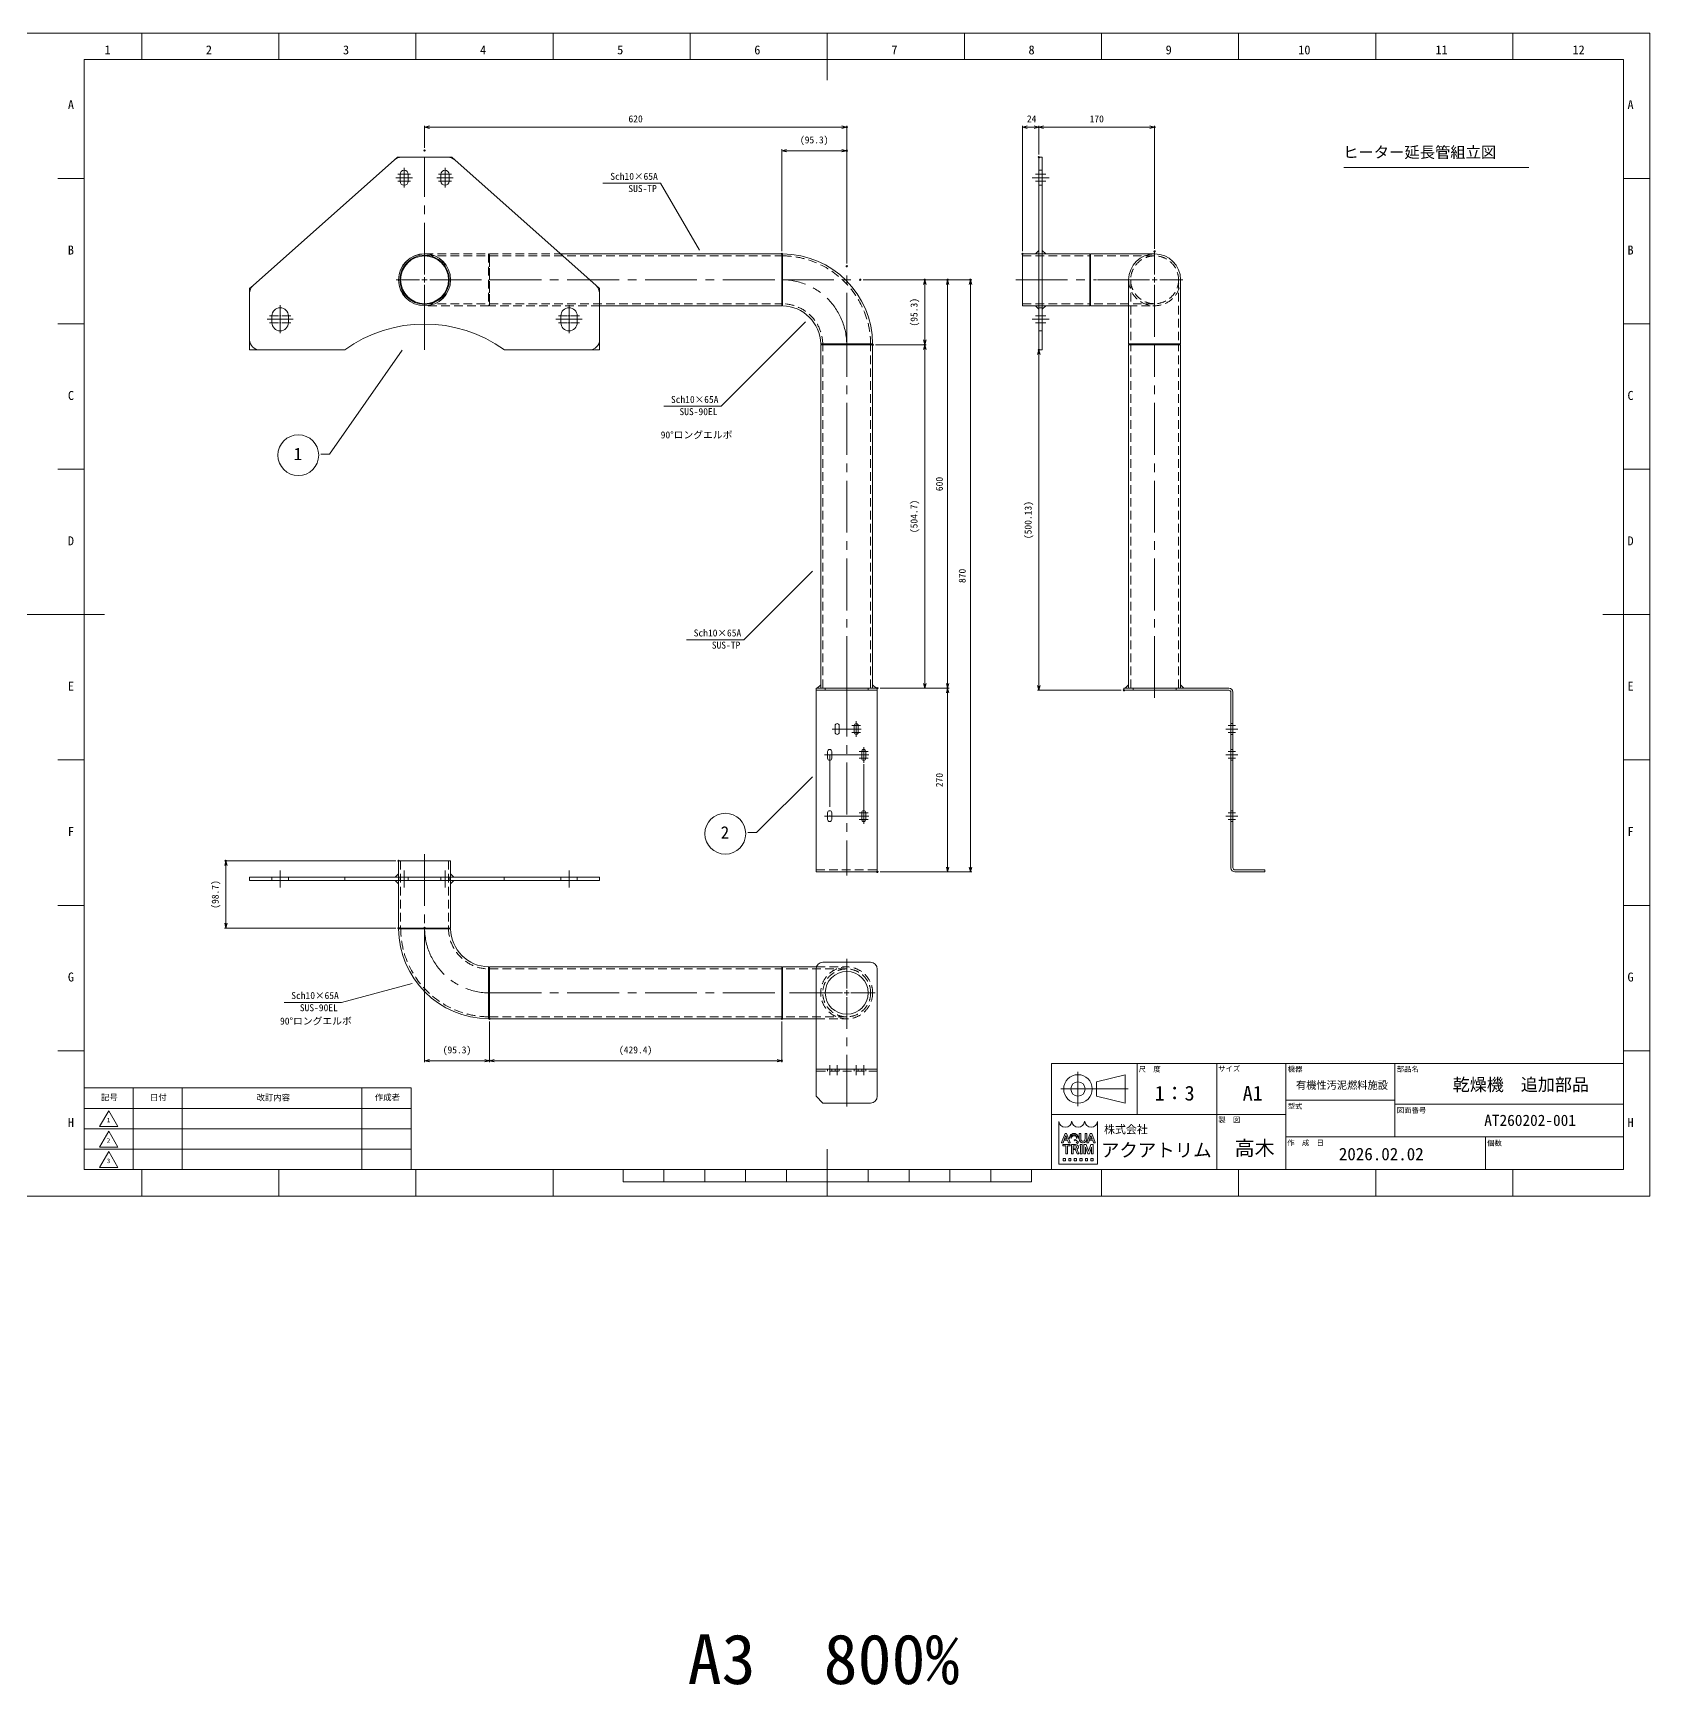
# Model space of a CAD drawing. Units: millimetres at full size. Extents: x -34906 to 7411, y -8440 to 3030.
# Drawn here: x -33486 to -31111, y -8229 to -5801 of the extents above; entities that cross this region are included whole.
import ezdxf
from ezdxf.enums import TextEntityAlignment as Align

# ---------------------------------------------------------------- set-up
doc = ezdxf.new("R2010")
doc.units = ezdxf.units.MM
doc.header["$LTSCALE"] = 4
doc.header["$PDMODE"] = 32
doc.header["$PDSIZE"] = 2
doc.linetypes.add('USER1', pattern=[28.575, 19.05, -3.175, 3.175, -3.175])
doc.linetypes.add('USER4', pattern=[4.7625, 3.175, -1.5875])
for name, color, linetype, lineweight in [('0-0_0', 7, 'Continuous', 9), ('0-1_Defpoints', 7, 'Continuous', 18), ('0-2_01_外形線', 7, 'Continuous', 18), ('0-3_04_中心線', 7, 'USER1', 9), ('0-4_06_文字', 7, 'Continuous', 9), ('0-5_07_寸法線', 7, 'Continuous', 9), ('0-7_99_図枠', 7, 'Continuous', 18), ('0-9_10_補助線', 8, 'Continuous', 18), ('0-A_03_かくれ線', 6, 'USER4', 18)]:
    doc.layers.add(name, color=color, linetype=linetype, lineweight=lineweight)
doc.layers.add('0-F_06_PHANTOM', color=4, linetype='Continuous')
doc.styles.add('ＭＳ ゴシック', font='')
doc.styles.get('ＭＳ ゴシック').set_extended_font_data('MS Gothic')

msp = doc.modelspace()

# ---------------------------------------------------------------- linework, layer by layer
at = {"layer": '0-0_0', "lineweight": 18}
for points in [[(-32008.186, -6125.856), (-32013.186, -6125.856), (-32008.186, -6120.856)], [(-32003.186, -6125.856), (-31998.186, -6125.856), (-32003.186, -6120.856)], [(-32008.186, -6202.156), (-32013.186, -6202.156), (-32008.186, -6207.156)], [(-32003.186, -6202.156), (-31998.186, -6202.156), (-32003.186, -6207.156)], [(-32328.637, -6764.006), (-32328.637, -6759.006), (-32333.637, -6764.006)], [(-32252.337, -6764.006), (-32252.337, -6759.006), (-32247.337, -6764.006)], [(-31876.338, -6764.006), (-31876.338, -6759.006), (-31881.338, -6764.006)], [(-31800.038, -6764.006), (-31800.038, -6759.006), (-31795.038, -6764.006)], [(-32948.636, -7041.695), (-32948.636, -7036.695), (-32953.636, -7041.695)], [(-32872.336, -7041.695), (-32872.336, -7036.695), (-32867.336, -7041.695)], [(-32948.636, -7046.695), (-32948.636, -7051.695), (-32953.636, -7046.695)], [(-32872.336, -7046.695), (-32872.336, -7051.695), (-32867.336, -7046.695)]]:
    msp.add_lwpolyline(points, close=True, dxfattribs=at)
msp.add_arc((-31838.188, -6164.006), 38.15, 0, 180, dxfattribs=at)
at = {"layer": '0-1_Defpoints'}
msp.add_lwpolyline([(-33527.302, -7510.374), (-31110.622, -7510.374), (-31110.622, -5801.436), (-33527.302, -5801.436)], close=True, dxfattribs=at)
at = {"layer": '0-2_01_外形線'}
for p, q in [((-32954.749, -5987.797), (-33162.454, -6172.531)), ((-32658.517, -6172.531), (-32866.223, -5987.797)), ((-32946.486, -6009.006), (-32946.486, -6019.006)), ((-32934.486, -6019.006), (-32934.486, -6009.006)), ((-32886.486, -6019.006), (-32886.486, -6009.006)), ((-32874.486, -6009.006), (-32874.486, -6019.006)), ((-32384.577, -6202.156), (-32384.577, -6125.856)), ((-31932.278, -6202.156), (-31932.278, -6125.856)), ((-33167.486, -6183.739), (-33167.486, -6252.006)), ((-32653.486, -6252.006), (-32653.486, -6183.739)), ((-33134.618, -6227.006), (-33134.618, -6217.006)), ((-33110.618, -6217.006), (-33110.618, -6227.006)), ((-32710.354, -6217.006), (-32710.354, -6227.006)), ((-32686.354, -6227.006), (-32686.354, -6217.006)), ((-32252.337, -6258.095), (-32328.637, -6258.095)), ((-31876.338, -6258.095), (-31800.038, -6258.095)), ((-33152.486, -6267.006), (-33027.772, -6267.006)), ((-32793.2, -6267.006), (-32668.486, -6267.006)), ((-31726.188, -7028.006), (-31726.188, -6770.006)), ((-31723.188, -6770.006), (-31723.188, -7028.006)), ((-32307.487, -6829.006), (-32307.487, -6819.006)), ((-32301.487, -6819.006), (-32301.487, -6829.006)), ((-32279.487, -6819.006), (-32279.487, -6829.006)), ((-32273.487, -6829.006), (-32273.487, -6819.006)), ((-32318.487, -6867.006), (-32318.487, -6857.006)), ((-32312.487, -6857.006), (-32312.487, -6867.006)), ((-32268.487, -6857.006), (-32268.487, -6867.006)), ((-32262.487, -6867.006), (-32262.487, -6857.006)), ((-32318.487, -6957.006), (-32318.487, -6947.006)), ((-32312.487, -6947.006), (-32312.487, -6957.006)), ((-32268.487, -6947.006), (-32268.487, -6957.006)), ((-32262.487, -6957.006), (-32262.487, -6947.006)), ((-31676.188, -7034.006), (-31720.188, -7034.006)), ((-33027.589, -7041.695), (-33027.589, -7046.695)), ((-32793.382, -7041.695), (-32793.382, -7046.695)), ((-32948.636, -7117.604), (-32872.336, -7117.604)), ((-32816.396, -7173.543), (-32816.396, -7249.843)), ((-32384.577, -7249.843), (-32384.577, -7173.543)), ((-32255.487, -7166.693), (-32325.487, -7166.693)), ((-32245.487, -7363.693), (-32245.487, -7176.693)), ((-32245.487, -7323.693), (-32335.487, -7323.693)), ((-32325.487, -7373.693), (-32255.487, -7373.693))]:
    msp.add_line(p, q, dxfattribs=at)
for points in [[(-32876.191, -5984.006), (-32910.486, -5984.006), (-32944.78, -5984.006)], [(-32653.354, -6202.156), (-32385.787, -6202.156), (-32385.787, -6125.856), (-32711.229, -6125.856)], [(-32384.577, -6202.156), (-32385.787, -6200.256), (-32385.787, -6127.756), (-32384.577, -6125.856)], [(-32008.186, -6202.156), (-32032.184, -6202.156), (-32032.184, -6125.856), (-32008.186, -6125.856)], [(-32003.186, -6202.156), (-31933.488, -6202.156), (-31933.488, -6125.856), (-32003.186, -6125.856)], [(-31876.338, -6202.156), (-31932.278, -6202.156), (-31933.488, -6200.256), (-31933.488, -6127.756), (-31932.278, -6125.856), (-31838.132, -6125.856)], [(-31800.038, -6164.006), (-31800.038, -6258.095), (-31801.938, -6259.306), (-31874.438, -6259.306), (-31876.338, -6258.095), (-31876.338, -6163.949)], [(-32252.337, -6258.095), (-32254.237, -6259.306), (-32326.737, -6259.306), (-32328.637, -6258.095)], [(-32335.487, -6767.006), (-32245.487, -6767.006), (-32335.487, -6767.006)], [(-31729.188, -6767.006), (-31883.188, -6767.006), (-31883.188, -6764.006), (-31729.188, -6764.006)], [(-32948.636, -7041.695), (-32948.636, -7017.697), (-32872.336, -7017.697), (-32872.336, -7041.695)], [(-31720.188, -7031.006), (-31676.188, -7031.006), (-31676.188, -7034.006)], [(-32948.636, -7046.695), (-32948.636, -7116.393), (-32872.336, -7116.393), (-32872.336, -7046.695)], [(-32948.636, -7117.604), (-32946.736, -7116.393), (-32874.236, -7116.393), (-32872.336, -7117.604)], [(-32816.396, -7173.543), (-32815.186, -7175.443), (-32815.186, -7247.943), (-32816.396, -7249.843)], [(-32335.487, -7249.843), (-32384.577, -7249.843), (-32385.787, -7247.943), (-32385.787, -7175.443), (-32384.577, -7173.543), (-32334.978, -7173.543)], [(-32335.487, -7176.693), (-32335.487, -7363.693), (-32325.487, -7373.693)]]:
    msp.add_lwpolyline(points, dxfattribs=at)
for points in [[(-32003.186, -6267.006), (-32003.186, -5984.006), (-32008.186, -5984.006), (-32008.186, -6267.006)], [(-32252.337, -6764.006), (-32252.337, -6259.306), (-32328.637, -6259.306), (-32328.637, -6764.006)], [(-31800.038, -6764.006), (-31800.038, -6259.306), (-31876.338, -6259.306), (-31876.338, -6764.006)], [(-32335.487, -6764.006), (-32335.487, -7034.006), (-32245.487, -7034.006), (-32245.487, -6764.006)], [(-33167.486, -7046.695), (-32653.486, -7046.695), (-32653.486, -7041.695), (-33167.486, -7041.695)], [(-32815.186, -7249.843), (-32385.787, -7249.843), (-32385.787, -7173.543), (-32815.186, -7173.543)]]:
    msp.add_lwpolyline(points, close=True, dxfattribs=at)
for centre, radius in [((-32910.486, -6164.006), 38.25), ((-32910.486, -6164.006), 38.15), ((-32910.486, -6164.006), 36.25), ((-32910.486, -6164.006), 35.15), ((-32290.487, -7211.693), 31.5)]:
    msp.add_circle(centre, radius, dxfattribs=at)
for centre, radius, start, end in [((-32944.78, -5999.006), 15, 90, 131.64992), ((-32876.191, -5999.006), 15, 48.35008, 90), ((-32940.486, -6009.006), 6, 0, 180), ((-32940.486, -6019.006), 6, 180, 0), ((-32880.486, -6009.006), 6, 0, 180), ((-32880.486, -6019.006), 6, 180, 0), ((-32385.774, -6259.308), 133.442, 0.52073, 89.48596), ((-33152.486, -6183.739), 15, 131.64992, 180), ((-32668.486, -6183.739), 15, 360, 48.35008), ((-33122.618, -6217.006), 12, 0, 180), ((-32698.354, -6217.006), 12, 0, 180), ((-32385.82, -6259.338), 57.196, 1.24514, 88.75486), ((-33122.618, -6227.006), 12, 180, 0), ((-32910.486, -6429.006), 200, 54.09593, 125.90407), ((-32698.354, -6227.006), 12, 180, 0), ((-33152.486, -6252.006), 15, 180, 270), ((-32668.486, -6252.006), 15, 270, 360), ((-31729.188, -6770.006), 6, 0, 90), ((-31729.188, -6770.006), 3, 360, 90), ((-32304.487, -6819.006), 3, 0, 180), ((-32276.487, -6819.006), 3, 0, 180), ((-32304.487, -6829.006), 3, 180, 0), ((-32276.487, -6829.006), 3, 180, 0), ((-32315.487, -6857.006), 3, 0, 180), ((-32315.487, -6867.006), 3, 180, 0), ((-32265.487, -6857.006), 3, 0, 180), ((-32265.487, -6867.006), 3, 180, 0), ((-32315.487, -6947.006), 3, 0, 180), ((-32315.487, -6957.006), 3, 180, 0), ((-32265.487, -6947.006), 3, 0, 180), ((-32265.487, -6957.006), 3, 180, 0), ((-31720.188, -7028.006), 6, 180, 270), ((-31720.188, -7028.006), 3, 180, 270), ((-32815.199, -7116.391), 133.442, 180.52073, 269.48596), ((-32815.153, -7116.361), 57.196, 181.24514, 268.75486), ((-32325.487, -7176.693), 10, 90, 180), ((-32255.487, -7176.693), 10, 0, 90), ((-32255.487, -7363.693), 10, 270, 360)]:
    msp.add_arc(centre, radius, start, end, dxfattribs=at)
at = {"layer": '0-3_04_中心線'}
for p, q in [((-32910.486, -6156.356), (-32910.486, -5984.006)), ((-32910.486, -6156.376), (-32910.486, -6122.356)), ((-31838.188, -6122.356), (-31838.188, -6156.376)), ((-31838.188, -6122.356), (-31838.188, -6156.376)), ((-32952.236, -6164.006), (-32918.136, -6164.006)), ((-32952.136, -6164.006), (-32918.116, -6164.006)), ((-32902.856, -6164.006), (-32815.186, -6164.006)), ((-32902.836, -6164.006), (-32868.736, -6164.006)), ((-31845.818, -6164.006), (-31933.488, -6164.006)), ((-31879.838, -6164.006), (-31845.818, -6164.006)), ((-31830.558, -6164.006), (-31796.538, -6164.006)), ((-31796.538, -6164.006), (-31830.558, -6164.006)), ((-32910.486, -6205.656), (-32910.486, -6171.636)), ((-32910.486, -6267.006), (-32910.486, -6171.656)), ((-31838.188, -6171.636), (-31838.188, -6259.306)), ((-31838.188, -6171.636), (-31838.188, -6205.656)), ((-32282.987, -6819.006), (-32277.087, -6819.006)), ((-32276.487, -6812.506), (-32276.487, -6818.406)), ((-32276.487, -6819.606), (-32276.487, -6825.506)), ((-32275.887, -6819.006), (-32269.987, -6819.006)), ((-32282.987, -6829.006), (-32277.087, -6829.006)), ((-32276.487, -6822.506), (-32276.487, -6828.406)), ((-32276.487, -6829.606), (-32276.487, -6835.506)), ((-32275.887, -6829.006), (-32269.987, -6829.006)), ((-32271.987, -6857.006), (-32266.087, -6857.006)), ((-32271.987, -6867.006), (-32266.087, -6867.006)), ((-32265.487, -6850.506), (-32265.487, -6856.406)), ((-32265.487, -6857.606), (-32265.487, -6863.506)), ((-32265.487, -6860.506), (-32265.487, -6866.406)), ((-32265.487, -6867.606), (-32265.487, -6873.506)), ((-32264.887, -6857.006), (-32258.987, -6857.006)), ((-32264.887, -6867.006), (-32258.987, -6867.006)), ((-32265.487, -6940.506), (-32265.487, -6946.406)), ((-32271.987, -6947.006), (-32266.087, -6947.006)), ((-32271.987, -6957.006), (-32266.087, -6957.006)), ((-32265.487, -6947.606), (-32265.487, -6953.506)), ((-32265.487, -6950.506), (-32265.487, -6956.406)), ((-32265.487, -6957.606), (-32265.487, -6963.506)), ((-32264.887, -6947.006), (-32258.987, -6947.006)), ((-32264.887, -6957.006), (-32258.987, -6957.006)), ((-32290.487, -7205.393), (-32290.487, -7161.693)), ((-32290.487, -7170.043), (-32290.487, -7204.063)), ((-32298.117, -7211.693), (-32385.787, -7211.693)), ((-32332.137, -7211.693), (-32296.787, -7211.693)), ((-32290.487, -7378.693), (-32290.487, -7217.993)), ((-32290.487, -7219.323), (-32290.487, -7253.343)), ((-32284.187, -7211.693), (-32248.837, -7211.693)), ((-32248.837, -7211.693), (-32282.857, -7211.693))]:
    msp.add_line(p, q, dxfattribs=at)
at = {"layer": '0-3_04_中心線', "color": 1, "lineweight": 18}
for p, q in [((-32952.486, -6014.006), (-32928.486, -6014.006)), ((-32941.686, -6009.006), (-32949.986, -6009.006)), ((-32941.686, -6019.006), (-32949.986, -6019.006)), ((-32940.486, -6007.806), (-32940.486, -5999.506)), ((-32940.486, -6017.806), (-32940.486, -6009.506)), ((-32940.486, -6018.506), (-32940.486, -6010.206)), ((-32930.986, -6009.006), (-32939.286, -6009.006)), ((-32930.986, -6019.006), (-32939.286, -6019.006)), ((-32892.486, -6014.006), (-32868.486, -6014.006)), ((-32881.686, -6009.006), (-32889.986, -6009.006)), ((-32881.686, -6019.006), (-32889.986, -6019.006)), ((-32880.486, -5999.506), (-32880.486, -6007.806)), ((-32880.486, -6009.506), (-32880.486, -6017.806)), ((-32880.486, -6010.206), (-32880.486, -6018.506)), ((-32870.986, -6009.006), (-32879.286, -6009.006)), ((-32870.986, -6019.006), (-32879.286, -6019.006)), ((-31993.186, -6014.006), (-32018.186, -6014.006)), ((-31998.186, -6009.006), (-32013.186, -6009.006)), ((-31998.186, -6019.006), (-32013.186, -6019.006)), ((-32940.486, -6028.506), (-32940.486, -6020.206)), ((-32880.486, -6020.206), (-32880.486, -6028.506)), ((-32815.186, -6164.006), (-32385.787, -6164.006)), ((-32385.787, -6164.006), (-32270.487, -6164.006)), ((-32290.487, -6259.306), (-32290.487, -6144.006)), ((-32042.184, -6164.006), (-31923.488, -6164.006)), ((-31993.186, -6164.006), (-32018.186, -6164.006)), ((-33122.618, -6201.506), (-33122.618, -6214.606)), ((-33122.618, -6211.506), (-33122.618, -6224.606)), ((-32698.354, -6201.506), (-32698.354, -6214.606)), ((-32698.354, -6211.506), (-32698.354, -6224.606)), ((-33141.818, -6222.006), (-33103.418, -6222.006)), ((-33125.018, -6217.006), (-33138.118, -6217.006)), ((-33125.018, -6227.006), (-33138.118, -6227.006)), ((-33122.618, -6219.406), (-33122.618, -6232.506)), ((-33122.618, -6229.406), (-33122.618, -6242.506)), ((-33107.118, -6217.006), (-33120.218, -6217.006)), ((-33107.118, -6227.006), (-33120.218, -6227.006)), ((-32717.554, -6222.006), (-32679.154, -6222.006)), ((-32713.854, -6217.006), (-32700.754, -6217.006)), ((-32713.854, -6227.006), (-32700.754, -6227.006)), ((-32698.354, -6219.406), (-32698.354, -6232.506)), ((-32698.354, -6229.406), (-32698.354, -6242.506)), ((-32695.954, -6217.006), (-32682.854, -6217.006)), ((-32695.954, -6227.006), (-32682.854, -6227.006)), ((-31993.186, -6222.006), (-32018.186, -6222.006)), ((-31998.186, -6217.006), (-32013.186, -6217.006)), ((-31998.186, -6227.006), (-32013.186, -6227.006)), ((-32290.487, -6764.006), (-32290.487, -6259.306)), ((-31838.188, -6764.006), (-31838.188, -6259.306)), ((-32290.487, -6759.006), (-32290.487, -7039.006)), ((-31838.188, -6778.006), (-31838.188, -6753.006)), ((-31719.408, -6819.006), (-31729.968, -6819.006)), ((-32311.857, -6824.006), (-32297.047, -6824.006)), ((-32304.487, -6824.006), (-32276.522, -6824.006)), ((-32269.117, -6824.006), (-32283.928, -6824.006)), ((-31715.888, -6824.006), (-31733.488, -6824.006)), ((-31719.408, -6829.006), (-31729.968, -6829.006)), ((-32322.857, -6862.006), (-32308.047, -6862.006)), ((-32258.117, -6862.006), (-32272.928, -6862.006)), ((-31715.888, -6862.006), (-31733.488, -6862.006)), ((-31719.408, -6857.006), (-31729.968, -6857.006)), ((-31719.408, -6867.006), (-31729.968, -6867.006)), ((-32322.857, -6952.006), (-32308.047, -6952.006)), ((-32258.117, -6952.006), (-32272.928, -6952.006)), ((-31715.888, -6952.006), (-31733.488, -6952.006)), ((-31719.408, -6947.006), (-31729.968, -6947.006)), ((-31719.408, -6957.006), (-31729.968, -6957.006)), ((-32910.486, -7007.697), (-32910.486, -7126.393)), ((-33122.618, -7031.695), (-33122.618, -7056.695)), ((-32940.486, -7031.695), (-32940.486, -7056.695)), ((-32910.486, -7019.195), (-32910.486, -7069.195)), ((-32880.486, -7031.695), (-32880.486, -7056.695)), ((-32698.354, -7031.695), (-32698.354, -7056.695)), ((-32815.186, -7211.693), (-32385.787, -7211.693)), ((-32315.487, -7317.693), (-32315.487, -7332.693)), ((-32304.487, -7317.693), (-32304.487, -7332.693)), ((-32276.487, -7317.693), (-32276.487, -7332.693)), ((-32265.487, -7317.693), (-32265.487, -7332.693))]:
    msp.add_line(p, q, dxfattribs=at)
at = {"layer": '0-3_04_中心線', "color": 1, "linetype": 'Continuous', "lineweight": 18}
for p, q in [((-32939.886, -6009.006), (-32941.086, -6009.006)), ((-32939.886, -6019.006), (-32941.086, -6019.006)), ((-32940.486, -6009.606), (-32940.486, -6008.406)), ((-32940.486, -6019.606), (-32940.486, -6018.406)), ((-32879.886, -6009.006), (-32881.086, -6009.006)), ((-32879.886, -6019.006), (-32881.086, -6019.006)), ((-32880.486, -6008.406), (-32880.486, -6009.606)), ((-32880.486, -6018.406), (-32880.486, -6019.606)), ((-33121.418, -6217.006), (-33123.818, -6217.006)), ((-33121.418, -6227.006), (-33123.818, -6227.006)), ((-33122.618, -6215.806), (-33122.618, -6218.206)), ((-33122.618, -6225.806), (-33122.618, -6228.206)), ((-32699.554, -6217.006), (-32697.154, -6217.006)), ((-32699.554, -6227.006), (-32697.154, -6227.006)), ((-32698.354, -6215.806), (-32698.354, -6218.206)), ((-32698.354, -6225.806), (-32698.354, -6228.206))]:
    msp.add_line(p, q, dxfattribs=at)
at = {"layer": '0-3_04_中心線', "linetype": 'Continuous'}
for p, q in [((-32914.311, -6164.006), (-32906.661, -6164.006)), ((-32914.301, -6164.006), (-32906.671, -6164.006)), ((-32910.486, -6167.831), (-32910.486, -6160.181)), ((-32910.486, -6167.821), (-32910.486, -6160.191)), ((-31842.003, -6164.006), (-31834.373, -6164.006)), ((-31834.373, -6164.006), (-31842.003, -6164.006)), ((-31838.188, -6160.191), (-31838.188, -6167.821)), ((-31838.188, -6160.191), (-31838.188, -6167.821)), ((-32276.787, -6819.006), (-32276.187, -6819.006)), ((-32276.487, -6818.706), (-32276.487, -6819.306)), ((-32276.787, -6829.006), (-32276.187, -6829.006)), ((-32276.487, -6828.706), (-32276.487, -6829.306)), ((-32265.787, -6857.006), (-32265.187, -6857.006)), ((-32265.787, -6867.006), (-32265.187, -6867.006)), ((-32265.487, -6856.706), (-32265.487, -6857.306)), ((-32265.487, -6866.706), (-32265.487, -6867.306)), ((-32265.787, -6947.006), (-32265.187, -6947.006)), ((-32265.787, -6957.006), (-32265.187, -6957.006)), ((-32265.487, -6946.706), (-32265.487, -6947.306)), ((-32265.487, -6956.706), (-32265.487, -6957.306)), ((-32290.487, -7207.878), (-32290.487, -7215.508)), ((-32290.487, -7214.843), (-32290.487, -7208.543)), ((-32286.672, -7211.693), (-32294.302, -7211.693)), ((-32293.637, -7211.693), (-32287.337, -7211.693))]:
    msp.add_line(p, q, dxfattribs=at)
at = {"layer": '0-3_04_中心線', "color": 1, "lineweight": 18}
msp.add_lwpolyline([(-32265.522, -6952.006), (-32265.522, -6862.006), (-32315.452, -6862.006), (-32315.452, -6952.006)], close=True, dxfattribs=at)
for centre, start, end in [((-32385.787, -6259.306), 0, 90), ((-32815.186, -7116.393), 180, 270)]:
    msp.add_arc(centre, 95.3, start, end, dxfattribs=at)
at = {"layer": '0-4_06_文字'}
for p, q in [((-32563.883, -6022.018), (-32648.442, -6022.018)), ((-32506.913, -6120.693), (-32563.883, -6022.018)), ((-32943.629, -6267.584), (-33050.076, -6420.061)), ((-33050.076, -6420.061), (-33062.883, -6420.061)), ((-32340.581, -6592.152), (-32441.336, -6692.906)), ((-32441.336, -6692.906), (-32525.895, -6692.906))]:
    msp.add_line(p, q, dxfattribs=at)
for points in [[(-32350.831, -6225.88), (-32474.768, -6349.817), (-32558.889, -6349.817)], [(-32340.832, -6894.187), (-32422.882, -6976.236), (-32435.689, -6976.236)], [(-32928.734, -7197.829), (-33032.419, -7225.611), (-33116.54, -7225.611)]]:
    msp.add_lwpolyline(points, dxfattribs=at)
for centre in [(-33096.001, -6421.701), (-32468.808, -6977.877)]:
    msp.add_circle(centre, 30, dxfattribs=at)
at = {"layer": '0-5_07_寸法線', "color": 3, "lineweight": 18}
for p, q in [((-32910.486, -5970.006), (-32910.486, -5937.714)), ((-32903.486, -5939.714), (-32297.487, -5939.714)), ((-32290.487, -6140.006), (-32290.487, -5937.714)), ((-32032.184, -6121.856), (-32032.184, -5937.714)), ((-32025.184, -5939.714), (-32015.186, -5939.714)), ((-32008.186, -5980.006), (-32008.186, -5937.714)), ((-32008.186, -5980.006), (-32008.186, -5937.714)), ((-32001.186, -5939.714), (-31845.188, -5939.714)), ((-31838.188, -6118.356), (-31838.188, -5937.714)), ((-32385.787, -6121.856), (-32385.787, -5972.279)), ((-32378.787, -5974.279), (-32297.487, -5974.279)), ((-32290.487, -6140.006), (-32290.487, -5972.279)), ((-31560.433, -5998.933), (-31288.677, -5998.933)), ((-32266.487, -6164.006), (-32140.207, -6164.006)), ((-32266.487, -6164.006), (-32106.667, -6164.006)), ((-32266.487, -6164.006), (-32173.748, -6164.006)), ((-32175.748, -6252.306), (-32175.748, -6171.006)), ((-32142.207, -6757.004), (-32142.207, -6171.006)), ((-32108.667, -7027.006), (-32108.667, -6171.006)), ((-32248.337, -6259.306), (-32173.748, -6259.306)), ((-32248.337, -6259.306), (-32173.748, -6259.306)), ((-32175.748, -6757.006), (-32175.748, -6266.306)), ((-32008.186, -6760.006), (-32008.186, -6273.874)), ((-32004.186, -6266.874), (-32006.186, -6266.874)), ((-32241.487, -6764.004), (-32140.207, -6764.004)), ((-32241.487, -6764.004), (-32140.207, -6764.004)), ((-32241.487, -6764.006), (-32173.748, -6764.006)), ((-32142.207, -7027.006), (-32142.207, -6771.004)), ((-31887.188, -6767.006), (-32010.186, -6767.006)), ((-32952.636, -7017.697), (-33204.209, -7017.697)), ((-33202.209, -7109.393), (-33202.209, -7024.697)), ((-32241.487, -7034.006), (-32140.207, -7034.006)), ((-32241.487, -7034.006), (-32106.667, -7034.006)), ((-32952.636, -7116.393), (-33204.209, -7116.393)), ((-32910.486, -7120.393), (-32910.486, -7313.313)), ((-32815.186, -7253.843), (-32815.186, -7313.313)), ((-32815.186, -7253.843), (-32815.186, -7313.313)), ((-32385.787, -7253.843), (-32385.787, -7313.313)), ((-32903.486, -7311.313), (-32822.186, -7311.313)), ((-32808.186, -7311.313), (-32392.787, -7311.313))]:
    msp.add_line(p, q, dxfattribs=at)
at = {"layer": '0-5_07_寸法線'}
for p, q in [((-32910.486, -5939.714), (-32903.486, -5939.714)), ((-32290.487, -5939.714), (-32297.487, -5939.714)), ((-32032.184, -5939.714), (-32025.184, -5939.714)), ((-32008.186, -5939.714), (-32015.186, -5939.714)), ((-32008.186, -5939.714), (-32001.186, -5939.714)), ((-31838.188, -5939.714), (-31845.188, -5939.714)), ((-32385.787, -5974.279), (-32378.787, -5974.279)), ((-32290.487, -5974.279), (-32297.487, -5974.279)), ((-32175.748, -6164.006), (-32175.748, -6171.006)), ((-32142.207, -6164.006), (-32142.207, -6171.006)), ((-32108.667, -6164.006), (-32108.667, -6171.006)), ((-32175.748, -6259.306), (-32175.748, -6252.306)), ((-32175.748, -6259.306), (-32175.748, -6266.306)), ((-32008.186, -6266.874), (-32008.186, -6273.874)), ((-32175.748, -6764.006), (-32175.748, -6757.006)), ((-32142.207, -6764.004), (-32142.207, -6757.004)), ((-32142.207, -6764.004), (-32142.207, -6771.004)), ((-32008.186, -6767.006), (-32008.186, -6760.006)), ((-33202.209, -7017.697), (-33202.209, -7024.697)), ((-32142.207, -7034.006), (-32142.207, -7027.006)), ((-32108.667, -7034.006), (-32108.667, -7027.006)), ((-33202.209, -7116.393), (-33202.209, -7109.393)), ((-32910.486, -7311.313), (-32903.486, -7311.313)), ((-32815.186, -7311.313), (-32822.186, -7311.313)), ((-32815.186, -7311.313), (-32808.186, -7311.313)), ((-32385.787, -7311.313), (-32392.787, -7311.313))]:
    msp.add_line(p, q, dxfattribs=at)
for points in [[(-32903.486, -5941.59), (-32910.486, -5939.714), (-32903.486, -5937.838)], [(-32297.487, -5937.838), (-32290.487, -5939.714), (-32297.487, -5941.59)], [(-32025.184, -5941.59), (-32032.184, -5939.714), (-32025.184, -5937.838)], [(-32015.186, -5937.838), (-32008.186, -5939.714), (-32015.186, -5941.59)], [(-32001.186, -5941.59), (-32008.186, -5939.714), (-32001.186, -5937.838)], [(-31845.188, -5937.838), (-31838.188, -5939.714), (-31845.188, -5941.59)], [(-32378.787, -5976.155), (-32385.787, -5974.279), (-32378.787, -5972.404)], [(-32297.487, -5972.404), (-32290.487, -5974.279), (-32297.487, -5976.155)], [(-32177.623, -6171.006), (-32175.748, -6164.006), (-32173.872, -6171.006)], [(-32144.083, -6171.006), (-32142.207, -6164.006), (-32140.332, -6171.006)], [(-32110.543, -6171.006), (-32108.667, -6164.006), (-32106.791, -6171.006)], [(-32173.872, -6252.306), (-32175.748, -6259.306), (-32177.623, -6252.306)], [(-32177.623, -6266.306), (-32175.748, -6259.306), (-32173.872, -6266.306)], [(-32010.062, -6273.874), (-32008.186, -6266.874), (-32006.311, -6273.874)], [(-32173.872, -6757.006), (-32175.748, -6764.006), (-32177.623, -6757.006)], [(-32140.332, -6757.004), (-32142.207, -6764.004), (-32144.083, -6757.004)], [(-32144.083, -6771.004), (-32142.207, -6764.004), (-32140.332, -6771.004)], [(-32006.311, -6760.006), (-32008.186, -6767.006), (-32010.062, -6760.006)], [(-33204.085, -7024.697), (-33202.209, -7017.697), (-33200.334, -7024.697)], [(-32140.332, -7027.006), (-32142.207, -7034.006), (-32144.083, -7027.006)], [(-32106.791, -7027.006), (-32108.667, -7034.006), (-32110.543, -7027.006)], [(-33200.334, -7109.393), (-33202.209, -7116.393), (-33204.085, -7109.393)], [(-32903.486, -7313.188), (-32910.486, -7311.313), (-32903.486, -7309.437)], [(-32822.186, -7309.437), (-32815.186, -7311.313), (-32822.186, -7313.188)], [(-32808.186, -7313.188), (-32815.186, -7311.313), (-32808.186, -7309.437)], [(-32392.787, -7309.437), (-32385.787, -7311.313), (-32392.787, -7313.188)]]:
    msp.add_lwpolyline(points, dxfattribs=at)
for p in [(-32290.487, -5939.714), (-32008.186, -5939.714), (-31838.188, -5939.714), (-32910.486, -5974.006), (-32290.487, -5974.279), (-32008.186, -5984.006), (-32385.787, -6125.856), (-32032.184, -6125.856), (-31838.188, -6122.356), (-32290.487, -6144.006), (-32270.487, -6164.006), (-32175.748, -6164.006), (-32142.207, -6164.006), (-32108.667, -6164.006), (-32252.337, -6259.306), (-32175.748, -6259.306), (-32008.186, -6266.874), (-32008.186, -6266.874), (-32245.487, -6764.004), (-32245.487, -6764.006), (-32142.207, -6764.004), (-31883.188, -6767.006), (-33202.209, -7017.697), (-32948.636, -7017.697), (-32245.487, -7034.006), (-32948.636, -7116.393), (-32910.486, -7116.393), (-32815.186, -7249.843), (-32385.787, -7249.843), (-32815.186, -7311.313), (-32385.787, -7311.313)]:
    msp.add_point(p, dxfattribs=at)
at = {"layer": '0-7_99_図枠'}
for p, q in [((-33325.912, -5840.436), (-33325.912, -5801.436)), ((-33124.522, -5840.436), (-33124.522, -5801.436)), ((-32923.132, -5840.436), (-32923.132, -5801.436)), ((-32721.742, -5840.436), (-32721.742, -5801.436)), ((-32520.352, -5840.436), (-32520.352, -5801.436)), ((-32318.962, -5801.436), (-32318.962, -5870.436)), ((-32117.572, -5840.436), (-32117.572, -5801.436)), ((-31916.182, -5840.436), (-31916.182, -5801.436)), ((-31714.792, -5840.436), (-31714.792, -5801.436)), ((-31714.792, -5840.436), (-31714.792, -5801.436)), ((-31513.402, -5840.436), (-31513.402, -5801.436)), ((-31312.012, -5840.436), (-31312.012, -5801.436)), ((-33410.422, -6015.053), (-33449.422, -6015.053)), ((-31110.622, -6015.053), (-31149.622, -6015.053)), ((-33410.422, -6228.67), (-33449.422, -6228.67)), ((-31110.622, -6228.67), (-31149.622, -6228.67)), ((-33410.422, -6442.287), (-33449.422, -6442.287)), ((-31110.622, -6442.287), (-31149.622, -6442.287)), ((-33527.302, -6655.905), (-33380.422, -6655.905)), ((-31110.622, -6655.905), (-31179.622, -6655.905)), ((-33410.422, -6869.522), (-33449.422, -6869.522)), ((-31110.622, -6869.522), (-31149.622, -6869.522)), ((-33410.422, -7083.139), (-33449.422, -7083.139)), ((-31110.622, -7083.139), (-31149.622, -7083.139)), ((-33410.422, -7296.756), (-33449.422, -7296.756)), ((-31110.622, -7296.756), (-31149.622, -7296.756)), ((-31950.772, -7378.074), (-31950.772, -7327.674)), ((-31863.622, -7390.374), (-31863.622, -7315.374)), ((-31746.622, -7471.374), (-31746.622, -7315.374)), ((-31645.531, -7471.374), (-31645.531, -7315.374)), ((-31485.329, -7315.374), (-31485.329, -7423.374)), ((-33338.422, -7471.374), (-33338.422, -7351.374)), ((-33266.422, -7471.374), (-33266.422, -7351.374)), ((-33002.422, -7471.374), (-33002.422, -7351.374)), ((-31975.972, -7352.874), (-31877.272, -7352.874)), ((-31645.531, -7369.374), (-31485.329, -7369.374)), ((-31485.329, -7375.374), (-31149.622, -7375.374)), ((-33410.422, -7381.374), (-32930.422, -7381.374)), ((-31645.531, -7390.374), (-31989.622, -7390.374)), ((-33410.422, -7411.374), (-32930.422, -7411.374)), ((-31972.463, -7431.841), (-31968.653, -7421.141)), ((-31971.133, -7428.26), (-31970.398, -7426.195)), ((-31970.398, -7426.195), (-31966.853, -7426.195)), ((-31969.779, -7418.257), (-31967.527, -7418.257)), ((-31966.853, -7426.195), (-31968.653, -7421.141)), ((-31962.404, -7431.776), (-31967.527, -7418.257)), ((-31962.984, -7424.234), (-31962.984, -7425.864)), ((-31960.719, -7424.393), (-31960.719, -7425.698)), ((-31956.208, -7428.239), (-31955.005, -7426.961)), ((-31955.005, -7426.961), (-31949.973, -7431.108)), ((-31952.75, -7424.393), (-31952.75, -7425.698)), ((-31950.486, -7424.234), (-31950.486, -7425.864)), ((-31949.23, -7426.355), (-31949.23, -7418.257)), ((-31946.785, -7418.257), (-31949.23, -7418.257)), ((-31946.785, -7425.864), (-31946.785, -7418.257)), ((-31937.82, -7426.355), (-31937.82, -7418.257)), ((-31935.518, -7431.841), (-31931.708, -7421.141)), ((-31934.189, -7428.26), (-31933.454, -7426.195)), ((-31933.454, -7426.195), (-31929.909, -7426.195)), ((-31932.835, -7418.257), (-31930.582, -7418.257)), ((-31929.909, -7426.195), (-31931.708, -7421.141)), ((-31925.46, -7431.776), (-31930.582, -7418.257)), ((-31645.531, -7423.374), (-31149.622, -7423.374)), ((-31352.228, -7423.374), (-31352.228, -7471.374)), ((-33410.422, -7441.374), (-32930.422, -7441.374)), ((-32318.962, -7510.374), (-32318.962, -7441.374)), ((-31974.902, -7431.841), (-31974.902, -7431.776)), ((-31974.902, -7431.841), (-31972.463, -7431.841)), ((-31973.139, -7434.558), (-31962, -7434.558)), ((-31973.139, -7434.558), (-31973.139, -7436.459)), ((-31973.139, -7436.459), (-31969.064, -7436.459)), ((-31971.133, -7428.26), (-31966.118, -7428.26)), ((-31968.792, -7448.142), (-31968.792, -7436.731)), ((-31968.792, -7448.142), (-31966.347, -7448.142)), ((-31966.347, -7448.142), (-31966.347, -7436.731)), ((-31966.075, -7436.459), (-31962, -7436.459)), ((-31962.404, -7431.841), (-31962.404, -7431.776)), ((-31962, -7434.558), (-31962, -7436.459)), ((-31960.452, -7434.558), (-31960.452, -7448.142)), ((-31960.452, -7434.558), (-31954.203, -7434.558)), ((-31958.006, -7436.459), (-31953.877, -7436.459)), ((-31957.925, -7441.704), (-31957.925, -7439.803)), ((-31957.925, -7439.803), (-31953.877, -7439.803)), ((-31957.925, -7441.704), (-31955.257, -7441.704)), ((-31956.208, -7428.239), (-31955.099, -7429.319)), ((-31954.249, -7442.385), (-31952.181, -7448.142)), ((-31953.554, -7428.092), (-31951.804, -7429.535)), ((-31953.434, -7430.939), (-31951.545, -7432.777)), ((-31952.181, -7448.142), (-31949.546, -7448.142)), ((-31951.887, -7442.301), (-31949.546, -7448.033)), ((-31951.545, -7432.777), (-31949.973, -7431.108)), ((-31949.546, -7448.033), (-31949.546, -7448.142)), ((-31947.485, -7434.558), (-31944.497, -7434.558)), ((-31947.485, -7434.558), (-31947.485, -7436.459)), ((-31947.485, -7448.142), (-31947.485, -7446.24)), ((-31947.214, -7445.968), (-31947.214, -7436.731)), ((-31944.768, -7445.968), (-31944.768, -7436.731)), ((-31944.497, -7434.558), (-31944.497, -7436.459)), ((-31943.117, -7431.841), (-31943.932, -7431.841)), ((-31942.049, -7434.558), (-31938.501, -7434.558)), ((-31936.479, -7448.142), (-31939.606, -7438.633)), ((-31935.257, -7444.424), (-31938.501, -7434.558)), ((-31937.957, -7431.841), (-31937.957, -7431.776)), ((-31937.957, -7431.841), (-31935.518, -7431.841)), ((-31936.479, -7448.142), (-31934.034, -7448.142)), ((-31935.257, -7444.424), (-31932.013, -7434.558)), ((-31934.189, -7428.26), (-31929.174, -7428.26)), ((-31934.034, -7448.142), (-31930.908, -7438.633)), ((-31928.463, -7434.558), (-31932.013, -7434.558)), ((-31925.46, -7431.841), (-31925.46, -7431.776)), ((-33325.912, -7510.374), (-33325.912, -7471.374)), ((-33124.522, -7510.374), (-33124.522, -7471.374)), ((-32923.132, -7510.374), (-32923.132, -7471.374)), ((-32721.742, -7510.374), (-32721.742, -7471.374)), ((-32618.962, -7489.374), (-32618.962, -7471.374)), ((-32558.962, -7489.374), (-32558.962, -7471.374)), ((-32498.962, -7489.374), (-32498.962, -7471.374)), ((-32438.962, -7489.374), (-32438.962, -7471.374)), ((-32378.962, -7489.374), (-32378.962, -7471.374)), ((-32258.962, -7489.374), (-32258.962, -7471.374)), ((-32198.962, -7489.374), (-32198.962, -7471.374)), ((-32138.962, -7489.374), (-32138.962, -7471.374)), ((-32078.962, -7489.374), (-32078.962, -7471.374)), ((-32018.962, -7489.374), (-32018.962, -7471.374)), ((-31972.459, -7455.256), (-31972.459, -7458.516)), ((-31964.308, -7455.256), (-31964.308, -7458.516)), ((-31956.158, -7455.256), (-31956.158, -7458.516)), ((-31948.007, -7455.256), (-31948.007, -7458.516)), ((-31939.857, -7455.256), (-31939.857, -7458.516)), ((-31928.446, -7455.256), (-31928.446, -7458.516)), ((-31916.182, -7510.374), (-31916.182, -7471.374)), ((-31714.792, -7510.374), (-31714.792, -7471.374)), ((-31714.792, -7510.374), (-31714.792, -7471.374)), ((-31513.402, -7510.374), (-31513.402, -7471.374)), ((-31312.012, -7510.374), (-31312.012, -7471.374)), ((-32618.962, -7489.374), (-32018.962, -7489.374))]:
    msp.add_line(p, q, dxfattribs=at)
for points in [[(-33410.422, -7471.374), (-31149.622, -7471.374), (-31149.622, -5840.436), (-33410.422, -5840.436)], [(-31989.622, -7471.374), (-31149.622, -7471.374), (-31149.622, -7315.374), (-31989.622, -7315.374)], [(-33410.422, -7471.374), (-32930.422, -7471.374), (-32930.422, -7351.374), (-33410.422, -7351.374)], [(-31923.472, -7342.374), (-31881.472, -7331.874), (-31881.472, -7373.874), (-31923.472, -7363.374)], [(-33387.922, -7408.187), (-33374.422, -7384.805), (-33360.922, -7408.187)], [(-33387.922, -7438.187), (-33374.422, -7414.805), (-33360.922, -7438.187)], [(-33387.922, -7468.187), (-33374.422, -7444.805), (-33360.922, -7468.187)]]:
    msp.add_lwpolyline(points, close=True, dxfattribs=at)
for points in [[(-31921.926, -7400.648), (-31921.926, -7463.407), (-31978.979, -7463.407), (-31978.979, -7400.648)], [(-31974.902, -7431.841), (-31974.902, -7431.776), (-31969.779, -7418.257)], [(-31940.265, -7425.864), (-31940.265, -7418.257), (-31937.82, -7418.257)], [(-31937.957, -7431.841), (-31937.957, -7431.776), (-31932.835, -7418.257)], [(-31962.404, -7431.841), (-31964.843, -7431.841), (-31966.118, -7428.26)], [(-31960.452, -7448.142), (-31958.006, -7448.142), (-31958.006, -7436.459)], [(-31947.485, -7448.142), (-31944.497, -7448.142), (-31944.497, -7446.24)], [(-31942.049, -7434.558), (-31942.049, -7448.142), (-31939.604, -7448.142), (-31939.606, -7438.633)], [(-31930.908, -7438.633), (-31930.908, -7448.142), (-31928.463, -7448.142), (-31928.463, -7434.558)], [(-31925.46, -7431.841), (-31927.898, -7431.841), (-31929.174, -7428.26)], [(-31972.459, -7455.256), (-31969.199, -7455.256), (-31969.199, -7458.516), (-31972.459, -7458.516)], [(-31964.308, -7455.256), (-31961.048, -7455.256), (-31961.048, -7458.516), (-31964.308, -7458.516)], [(-31956.158, -7455.256), (-31952.898, -7455.256), (-31952.898, -7458.516), (-31956.158, -7458.516)], [(-31948.007, -7455.256), (-31944.747, -7455.256), (-31944.747, -7458.516), (-31948.007, -7458.516)], [(-31939.857, -7455.256), (-31936.596, -7455.256), (-31936.596, -7458.516), (-31939.857, -7458.516)], [(-31928.446, -7455.256), (-31931.706, -7455.256), (-31931.706, -7458.516), (-31928.446, -7458.516)]]:
    msp.add_lwpolyline(points, dxfattribs=at)
for radius in [21, 10.5]:
    msp.add_circle((-31950.772, -7352.874), radius, dxfattribs=at)
for centre, radius, start, end in [((-31978.979, -7400.919), 0.272, 0, 90), ((-31959.961, -7400.919), 0.272, 0, 180), ((-31959.961, -7400.919), 0.272, 0, 90), ((-31940.943, -7400.919), 0.272, 0, 180), ((-31921.926, -7400.919), 0.272, 90, 180), ((-31943.487, -7426.109), 5.749, 182.45003, 265.55526), ((-31941.935, -7425.927), 4.851, 179.25279, 218.96457), ((-31943.563, -7426.109), 5.749, 274.44474, 357.54997), ((-31945.115, -7425.927), 4.851, 321.03543, 0.74721), ((-31969.064, -7436.731), 0.272, 0, 90), ((-31966.075, -7436.731), 0.272, 90, 180), ((-31955.257, -7442.791), 1.087, 21.9283, 90), ((-31953.935, -7438.131), 1.673, 271.99706, 88.00294), ((-31953.53, -7442.974), 1.776, 22.27295, 58.55311), ((-31947.485, -7436.731), 0.272, 0, 90), ((-31947.485, -7445.968), 0.272, 270, 0), ((-31943.525, -7425.016), 4.522, 241.15773, 298.84227), ((-31944.497, -7436.731), 0.272, 90, 180), ((-31944.497, -7445.968), 0.272, 180, 270)]:
    msp.add_arc(centre, radius, start, end, dxfattribs=at)
for centre, major_axis, ratio, start_param, end_param in [((-31969.47, -7400.919), (-9.237, 0), 0.882353, 6.28318531, 9.42477796), ((-31950.452, -7400.919), (-9.237, 0), 0.882353, 6.28318531, 9.42477796), ((-31931.434, -7400.919), (-9.237, 0), 0.882353, 6.28318531, 9.42477796), ((-31956.735, -7424.234), (-6.249, 0), 0.956522, 3.14159265, 6.28318531), ((-31956.735, -7425.864), (-6.249, 0), 0.956522, 4.15591475, 6.28318531), ((-31956.735, -7424.393), (3.984, 0), 0.994718, 6.28318531, 9.42477796), ((-31956.735, -7425.704), (3.984, 0), 0.995036, 1.14769271, 3.14159265), ((-31956.735, -7425.704), (3.984, 0), 0.995036, 6.28318531, 6.92970349), ((-31956.735, -7425.864), (-6.249, 0), 0.956522, 3.14159265, 3.80298072), ((-31954.203, -7438.131), (-4.386, 0), 0.81482, 1.94406945, 4.71238898)]:
    msp.add_ellipse(centre, major_axis=major_axis, ratio=ratio, start_param=start_param, end_param=end_param, dxfattribs=at)
at = {"layer": '0-9_10_補助線'}
for points in [[(-32944.78, -5984.006), (-32950.486, -5984.006), (-32954.749, -5987.797)], [(-32876.191, -5984.006), (-32870.486, -5984.006), (-32866.223, -5987.797)], [(-33162.454, -6172.531), (-33167.486, -6177.006), (-33167.486, -6183.739)], [(-32658.517, -6172.531), (-32653.486, -6177.006), (-32653.486, -6183.739)], [(-33167.486, -6252.006), (-33167.486, -6267.006), (-33152.486, -6267.006)], [(-32653.486, -6252.006), (-32653.486, -6267.006), (-32668.486, -6267.006)]]:
    msp.add_lwpolyline(points, dxfattribs=at)
at = {"layer": '0-A_03_かくれ線'}
for p, q in [((-32003.186, -6003.006), (-32008.186, -6003.006)), ((-32003.186, -6025.006), (-32008.186, -6025.006)), ((-32910.486, -6128.856), (-32815.186, -6128.856)), ((-32816.396, -6125.856), (-32816.396, -6202.156)), ((-32815.186, -6128.856), (-32385.787, -6128.856)), ((-32032.184, -6128.856), (-31933.544, -6128.856)), ((-32003.186, -6125.756), (-32008.186, -6125.756)), ((-32008.186, -6125.856), (-32003.186, -6125.856)), ((-31838.188, -6128.856), (-31933.488, -6128.856)), ((-31873.338, -6164.006), (-31873.338, -6259.306)), ((-31803.038, -6164.006), (-31803.038, -6259.306)), ((-32910.486, -6199.156), (-32815.186, -6199.156)), ((-32815.186, -6199.156), (-32385.787, -6199.156)), ((-32032.184, -6199.156), (-31933.544, -6199.156)), ((-32008.186, -6202.156), (-32003.186, -6202.156)), ((-32003.186, -6202.255), (-32008.186, -6202.255)), ((-32003.186, -6205.006), (-32008.186, -6205.006)), ((-31838.188, -6199.156), (-31933.488, -6199.156)), ((-31876.338, -6202.156), (-31838.188, -6202.156)), ((-32325.637, -6764.006), (-32325.637, -6259.306)), ((-32255.337, -6764.006), (-32255.337, -6259.306)), ((-32003.186, -6239.006), (-32008.186, -6239.006)), ((-31873.338, -6764.006), (-31873.338, -6259.306)), ((-31803.038, -6764.006), (-31803.038, -6259.306)), ((-32321.987, -6767.006), (-32321.987, -6764.006)), ((-32258.987, -6767.006), (-32258.987, -6764.006)), ((-31869.688, -6767.006), (-31869.688, -6764.006)), ((-31806.688, -6767.006), (-31806.688, -6764.006)), ((-31726.188, -6816.006), (-31723.188, -6816.006)), ((-31726.188, -6832.006), (-31723.188, -6832.006)), ((-31726.188, -6854.006), (-31723.188, -6854.006)), ((-31726.188, -6870.006), (-31723.188, -6870.006)), ((-31726.188, -6944.006), (-31723.188, -6944.006)), ((-31726.188, -6960.006), (-31723.188, -6960.006)), ((-32945.636, -7017.697), (-32945.636, -7116.337)), ((-32875.336, -7017.697), (-32875.336, -7116.337)), ((-32335.487, -7031.006), (-32245.487, -7031.006)), ((-33134.618, -7041.695), (-33134.618, -7046.695)), ((-33110.618, -7041.695), (-33110.618, -7046.695)), ((-32948.736, -7041.695), (-32948.736, -7046.695)), ((-32948.636, -7041.695), (-32948.636, -7046.695)), ((-32946.486, -7041.695), (-32946.486, -7046.695)), ((-32934.486, -7041.695), (-32934.486, -7046.695)), ((-32886.486, -7041.695), (-32886.486, -7046.695)), ((-32874.486, -7041.695), (-32874.486, -7046.695)), ((-32872.336, -7041.695), (-32872.336, -7046.695)), ((-32872.236, -7041.695), (-32872.236, -7046.695)), ((-32710.354, -7041.695), (-32710.354, -7046.695)), ((-32686.354, -7041.695), (-32686.354, -7046.695)), ((-32815.186, -7176.543), (-32385.787, -7176.543)), ((-32290.487, -7176.543), (-32385.787, -7176.543)), ((-32334.978, -7173.543), (-32290.487, -7173.543)), ((-32815.186, -7246.843), (-32385.787, -7246.843)), ((-32290.487, -7246.843), (-32385.787, -7246.843)), ((-32335.487, -7249.843), (-32290.487, -7249.843)), ((-32245.487, -7326.693), (-32335.487, -7326.693)), ((-32318.484, -7323.693), (-32318.484, -7326.693)), ((-32312.49, -7323.693), (-32312.49, -7326.693)), ((-32307.484, -7323.693), (-32307.484, -7326.693)), ((-32301.49, -7323.693), (-32301.49, -7326.693)), ((-32279.484, -7323.693), (-32279.484, -7326.693)), ((-32273.49, -7323.693), (-32273.49, -7326.693)), ((-32268.484, -7323.693), (-32268.484, -7326.693)), ((-32262.49, -7323.693), (-32262.49, -7326.693))]:
    msp.add_line(p, q, dxfattribs=at)
for points in [[(-32910.486, -6125.856), (-32816.396, -6125.856), (-32815.186, -6127.756), (-32815.186, -6200.256), (-32816.396, -6202.156), (-32910.542, -6202.156)], [(-32653.354, -6202.156), (-32815.186, -6202.156), (-32815.186, -6125.856), (-32711.229, -6125.856)]]:
    msp.add_lwpolyline(points, dxfattribs=at)
for centre, radius in [((-31838.188, -6164.006), 35.15), ((-32290.487, -7211.693), 38.15), ((-32290.487, -7211.693), 35.15)]:
    msp.add_circle(centre, radius, dxfattribs=at)
for centre, radius, start, end in [((-32385.82, -6259.306), 130.482, 0, 90), ((-31838.188, -6164.006), 38.15, 179.91545, 0), ((-32385.82, -6259.338), 60.195, 0, 90), ((-32815.153, -7116.393), 130.482, 180, 270), ((-32815.153, -7116.361), 60.195, 180, 270)]:
    msp.add_arc(centre, radius, start, end, dxfattribs=at)

# ---------------------------------------------------------------- texts
at = {"layer": '0-4_06_文字', "style": 'ＭＳ ゴシック'}
for s, height, p in [('ヒーター延長管組立図', 16.5, (-31561.37, -5989.789)), ('Sch10×65A', 10.26, (-32637.758, -6020.203)), ('SUS-TP', 10.26, (-32611.218, -6038.118)), ('Sch10×65A', 10.26, (-32548.644, -6348.002)), ('SUS-90EL', 10.26, (-32536.103, -6365.917)), ('90°ロングエルボ', 10.26, (-32563.687, -6400.06)), ('1', 18.33, (-33102.713, -6434.502)), ('Sch10×65A', 10.26, (-32515.211, -6691.091)), ('SUS-TP', 10.26, (-32488.671, -6709.006)), ('2', 18.33, (-32475.519, -6990.678)), ('Sch10×65A', 10.26, (-33106.294, -7223.796)), ('SUS-90EL', 10.26, (-33093.754, -7241.711)), ('90°ロングエルボ', 10.26, (-33122.834, -7261.335))]:
    msp.add_text(s, height=height, dxfattribs=at).set_placement(p, align=Align.BOTTOM_LEFT)
at = {"layer": '0-5_07_寸法線', "style": 'ＭＳ ゴシック'}
for s, p in [('620', (-32610.986, -5935.714)), ('24', (-32025.821, -5935.714)), ('170', (-31933.687, -5935.714)), ('(95.3)', (-32359.137, -5966.613)), ('(95.3)', (-32883.836, -7303.646)), ('(429.4)', (-32624.986, -7303.646))]:
    msp.add_text(s, height=10.26, dxfattribs=at).set_placement(p, align=Align.BOTTOM_LEFT)
for s, p in [('(95.3)', (-32183.414, -6232.656)), ('600', (-32146.207, -6474.505)), ('(504.7)', (-32183.414, -6536.156)), ('(500.13)', (-32015.853, -6544.94)), ('870', (-32112.667, -6609.506)), ('270', (-32146.207, -6909.505)), ('(98.7)', (-33209.876, -7088.045))]:
    msp.add_text(s, height=10.26, rotation=90, dxfattribs=at).set_placement(p, align=Align.BOTTOM_LEFT)
at = {"layer": '0-7_99_図枠', "style": 'ＭＳ ゴシック'}
for s, height, p in [('1', 13.2, (-33380.595, -5836.754)), ('2', 13.2, (-33231.763, -5836.754)), ('3', 13.2, (-33030.373, -5836.754)), ('4', 13.2, (-32828.983, -5836.754)), ('5', 13.2, (-32627.593, -5836.754)), ('6', 13.2, (-32426.203, -5836.754)), ('7', 13.2, (-32224.813, -5836.754)), ('8', 13.2, (-32023.423, -5836.754)), ('9', 13.2, (-31822.033, -5836.754)), ('10', 13.2, (-31627.188, -5836.754)), ('11', 13.2, (-31425.798, -5836.754)), ('12', 13.2, (-31224.408, -5836.754)), ('A', 13.2, (-33434.422, -5917.244)), ('A', 13.2, (-31143.622, -5917.244)), ('B', 13.2, (-33434.422, -6130.862)), ('B', 13.2, (-31143.622, -6130.862)), ('C', 13.2, (-33434.422, -6344.479)), ('C', 13.2, (-31143.622, -6344.479)), ('D', 13.2, (-33434.422, -6558.096)), ('D', 13.2, (-31143.622, -6558.096)), ('E', 13.2, (-33434.422, -6771.713)), ('E', 13.2, (-31143.622, -6771.713)), ('F', 13.2, (-33434.422, -6985.331)), ('F', 13.2, (-31143.622, -6985.331)), ('G', 13.2, (-33434.422, -7198.948)), ('G', 13.2, (-31143.622, -7198.948)), ('尺\u3000度', 7.698, (-31861.719, -7330.017)), ('サイズ', 7.698, (-31744.719, -7329.226)), ('機器', 7.698, (-31642.648, -7329.842)), ('部品名', 7.698, (-31482.446, -7329.842)), ('1：3', 21.55, (-31838.152, -7376.323)), ('A1', 21.55, (-31708.814, -7376.323)), ('有機性汚泥燃料施設', 11, (-31630.499, -7356.143)), ('乾燥機\u3000追加部品', 18.33, (-31400.301, -7361.143)), ('記号', 8.798, (-33385.877, -7372.374)), ('日付', 8.798, (-33313.877, -7372.374)), ('改訂内容', 8.798, (-33157.331, -7372.578)), ('作成者', 8.798, (-32983.604, -7372.374)), ('型式', 7.698, (-31642.648, -7384.372)), ('H', 13.2, (-33434.422, -7412.565)), ('1', 6.598, (-33377.346, -7403.828)), ('製\u3000図', 7.698, (-31744.719, -7404.226)), ('図面番号', 7.698, (-31482.446, -7390.372)), ('AT260202-001', 16.5, (-31354.024, -7412.102)), ('H', 13.2, (-31143.622, -7412.565)), ('2', 6.598, (-33377.346, -7433.828)), ('株式会社', 11.76, (-31912.446, -7421.803)), ('高木', 21.55, (-31720.68, -7457.083)), ('アクアトリム', 19.86, (-31916.979, -7458.559)), ('作\u3000成\u3000日', 7.698, (-31643.38, -7438.245)), ('2026.02.02', 18.33, (-31567.61, -7463.189)), ('個数', 7.698, (-31349.709, -7438.539)), ('3', 6.598, (-33377.346, -7463.828))]:
    msp.add_text(s, height=height, dxfattribs=at).set_placement(p, align=Align.BOTTOM_LEFT)
at = {"layer": '0-F_06_PHANTOM', "style": 'ＭＳ ゴシック'}
msp.add_text('A3\u3000800%', height=73.31, dxfattribs=at).set_placement((-32524.095, -8249.259), align=Align.BOTTOM_LEFT)

doc.saveas('drawing.dxf')
